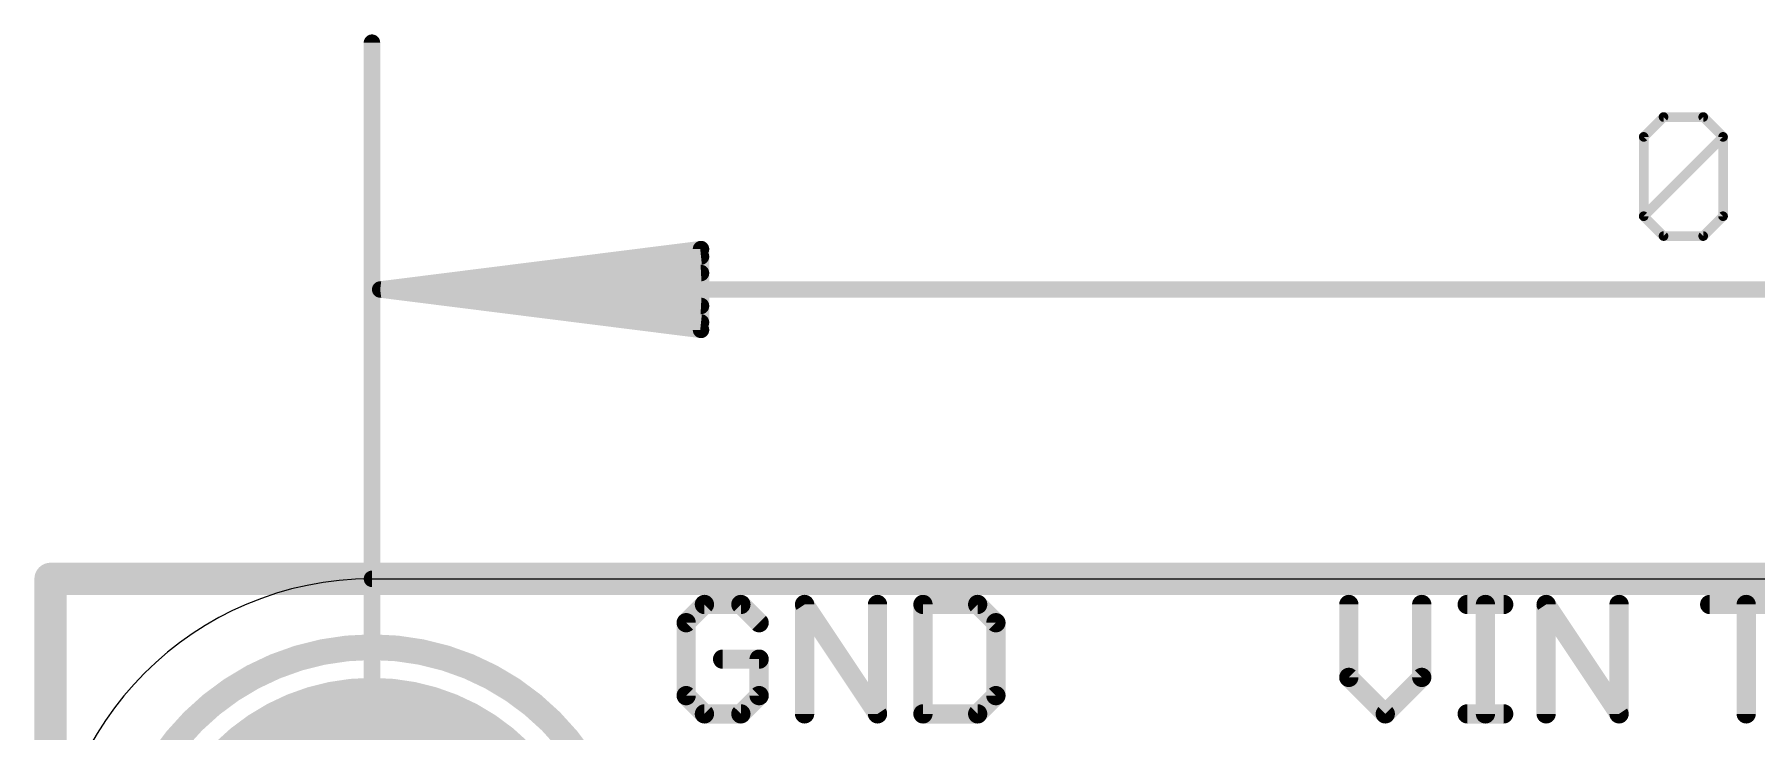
# Model space of a CAD drawing. Extents: x -5.3 to 35, y -5.3 to 31.
# Drawn here: x -0.13 to 13.48, y 24.19 to 29.7 of the extents above; entities that cross this region are included whole.
import ezdxf

# ---------------------------------------------------------------- set-up
doc = ezdxf.new("R2010")
doc.units = 0
for name, color, linetype in [('1', 12, 'CONTINUOUS'), ('16', 132, 'CONTINUOUS'), ('17', 110, 'CONTINUOUS'), ('20', 53, 'CONTINUOUS'), ('21', 40, 'CONTINUOUS'), ('47', 253, 'CONTINUOUS')]:
    doc.layers.add(name, color=color, linetype=linetype)

# ---------------------------------------------------------------- blocks, each defined once
blk = doc.blocks.new('ROUNDP')
at = {"const_width": 0.5}
blk.add_lwpolyline([(0, -0.25, 1), (0, 0.25, 1), (0, -0.25)], format="xyb", dxfattribs=at)

msp = doc.modelspace()

# ---------------------------------------------------------------- linework, layer by layer
at = {"layer": '1', "const_width": 0.254}
for points in [[(0, 0), (0, 25.4)], [(0, 25.4), (27.94, 25.4)]]:
    msp.add_lwpolyline(points, dxfattribs=at)
at = {"layer": '1', "const_width": 0.127}
for points in [[(0.0635, 25.4, 1), (-0.0635, 25.4)], [(0, 25.4635, 1), (0, 25.3365)]]:
    msp.add_lwpolyline(points, format="xyb", dxfattribs=at)
at = {"layer": '16', "const_width": 0.254}
for points in [[(0, 0), (0, 25.4)], [(0, 25.4), (27.94, 25.4)]]:
    msp.add_lwpolyline(points, dxfattribs=at)
at = {"layer": '16', "const_width": 0.127}
for points in [[(0.0635, 25.4, 1), (-0.0635, 25.4)], [(0, 25.4635, 1), (0, 25.3365)]]:
    msp.add_lwpolyline(points, format="xyb", dxfattribs=at)
at = {"layer": '20'}
msp.add_line((2.54, 25.4), (25.4, 25.4), dxfattribs=at)
msp.add_arc((2.54, 22.86), 2.54, 90, 180, dxfattribs=at)
at = {"layer": '21', "const_width": 0.1524}
for points in [[(5.167, 25.1975), (5.0229, 25.0535)], [(5.4551, 25.1975), (5.167, 25.1975)], [(5.5991, 25.0535), (5.4551, 25.1975)], [(5.9584, 24.3332), (5.9584, 25.1975)], [(5.9584, 25.1975), (6.5347, 24.3332)], [(6.5347, 24.3332), (6.5347, 25.1975)], [(6.894, 25.1975), (6.894, 24.3332)], [(7.3261, 25.1975), (6.894, 25.1975)], [(7.4702, 25.0535), (7.3261, 25.1975)], [(10.2588, 25.1975), (10.2588, 24.6213)], [(10.8351, 24.6213), (10.8351, 25.1975)], [(11.1944, 25.1975), (11.4825, 25.1975)], [(11.3384, 24.3332), (11.3384, 25.1975)], [(11.818, 24.3332), (11.818, 25.1975)], [(11.818, 25.1975), (12.3943, 24.3332)], [(12.3943, 24.3332), (12.3943, 25.1975)], [(13.1107, 25.1975), (13.6869, 25.1975)], [(13.3988, 24.3332), (13.3988, 25.1975)], [(5.0229, 25.0535), (5.0229, 24.4773)], [(7.4702, 24.4773), (7.4702, 25.0535)], [(5.5991, 24.7654), (5.311, 24.7654)], [(5.5991, 24.4773), (5.5991, 24.7654)], [(10.2588, 24.6213), (10.547, 24.3332)], [(10.547, 24.3332), (10.8351, 24.6213)], [(5.0229, 24.4773), (5.167, 24.3332)], [(5.4551, 24.3332), (5.5991, 24.4773)], [(7.3261, 24.3332), (7.4702, 24.4773)], [(5.167, 24.3332), (5.4551, 24.3332)], [(6.894, 24.3332), (7.3261, 24.3332)], [(11.1944, 24.3332), (11.4825, 24.3332)]]:
    msp.add_lwpolyline(points, dxfattribs=at)
at = {"layer": '21'}
for points, const_width in [([(5.167, 25.2356, 1), (5.167, 25.1594)], 0.0762), ([(5.1939, 25.1706, 1), (5.14, 25.2245)], 0.0762), ([(5.482, 25.2245, 1), (5.4281, 25.1706)], 0.0762), ([(5.4551, 25.1594, 1), (5.4551, 25.2356)], 0.0762), ([(5.9901, 25.2187, 1), (5.9267, 25.1764)], 0.0762), ([(5.9965, 25.1975, 1), (5.9203, 25.1975)], 0.0762), ([(6.5728, 25.1975, 1), (6.4966, 25.1975)], 0.0762), ([(6.9321, 25.1975, 1), (6.8559, 25.1975)], 0.0762), ([(6.894, 25.2356, 1), (6.894, 25.1594)], 0.0762), ([(7.3531, 25.2245, 1), (7.2992, 25.1706)], 0.0762), ([(7.3261, 25.1594, 1), (7.3261, 25.2356)], 0.0762), ([(10.2969, 25.1975, 1), (10.2207, 25.1975)], 0.0762), ([(10.8732, 25.1975, 1), (10.797, 25.1975)], 0.0762), ([(11.1944, 25.2356, 1), (11.1944, 25.1594)], 0.0762), ([(11.3765, 25.1975, 1), (11.3003, 25.1975)], 0.0762), ([(11.4825, 25.1594, 1), (11.4825, 25.2356)], 0.0762), ([(11.8497, 25.2187, 1), (11.7863, 25.1764)], 0.0762), ([(11.8561, 25.1975, 1), (11.7799, 25.1975)], 0.0762), ([(12.4324, 25.1975, 1), (12.3562, 25.1975)], 0.0762), ([(13.1107, 25.2356, 1), (13.1107, 25.1594)], 0.0762), ([(13.4369, 25.1975, 1), (13.3607, 25.1975)], 0.0762), ([(5.061, 25.0535, 1), (4.9848, 25.0535)], 0.0762), ([(4.996, 25.0804, 1), (5.0499, 25.0265)], 0.0762), ([(5.5722, 25.0265, 1), (5.6261, 25.0804)], 0.0762), ([(7.5083, 25.0535, 1), (7.4321, 25.0535)], 0.0762), ([(7.4432, 25.0265, 1), (7.4971, 25.0804)], 0.0762), ([(2.54, 20.86, 1), (2.54, 24.86, 1), (2.54, 20.86)], 0.2032), ([(5.311, 24.8035, 1), (5.311, 24.7273)], 0.0762), ([(5.6372, 24.7654, 1), (5.561, 24.7654)], 0.0762), ([(5.5991, 24.7273, 1), (5.5991, 24.8035)], 0.0762), ([(10.2858, 24.6483, 1), (10.2319, 24.5944)], 0.0762), ([(10.2207, 24.6213, 1), (10.2969, 24.6213)], 0.0762), ([(10.797, 24.6213, 1), (10.8732, 24.6213)], 0.0762), ([(10.862, 24.5944, 1), (10.8081, 24.6483)], 0.0762), ([(5.0499, 24.5042, 1), (4.996, 24.4503)], 0.0762), ([(4.9848, 24.4773, 1), (5.061, 24.4773)], 0.0762), ([(5.561, 24.4773, 1), (5.6372, 24.4773)], 0.0762), ([(5.6261, 24.4503, 1), (5.5722, 24.5042)], 0.0762), ([(7.4321, 24.4773, 1), (7.5083, 24.4773)], 0.0762), ([(7.4971, 24.4503, 1), (7.4432, 24.5042)], 0.0762), ([(5.167, 24.3713, 1), (5.167, 24.2951)], 0.0762), ([(5.14, 24.3063, 1), (5.1939, 24.3601)], 0.0762), ([(5.4281, 24.3601, 1), (5.482, 24.3063)], 0.0762), ([(5.4551, 24.2951, 1), (5.4551, 24.3713)], 0.0762), ([(5.9203, 24.3332, 1), (5.9965, 24.3332)], 0.0762), ([(6.4966, 24.3332, 1), (6.5728, 24.3332)], 0.0762), ([(6.503, 24.3121, 1), (6.5664, 24.3543)], 0.0762), ([(6.894, 24.3713, 1), (6.894, 24.2951)], 0.0762), ([(6.8559, 24.3332, 1), (6.9321, 24.3332)], 0.0762), ([(7.2992, 24.3601, 1), (7.3531, 24.3063)], 0.0762), ([(7.3261, 24.2951, 1), (7.3261, 24.3713)], 0.0762), ([(10.52, 24.3601, 1), (10.5739, 24.3063)], 0.0762), ([(10.52, 24.3063, 1), (10.5739, 24.3601)], 0.0762), ([(11.1944, 24.3713, 1), (11.1944, 24.2951)], 0.0762), ([(11.3003, 24.3332, 1), (11.3765, 24.3332)], 0.0762), ([(11.4825, 24.2951, 1), (11.4825, 24.3713)], 0.0762), ([(11.7799, 24.3332, 1), (11.8561, 24.3332)], 0.0762), ([(12.3562, 24.3332, 1), (12.4324, 24.3332)], 0.0762), ([(12.3626, 24.3121, 1), (12.426, 24.3543)], 0.0762), ([(13.3607, 24.3332, 1), (13.4369, 24.3332)], 0.0762)]:
    msp.add_lwpolyline(points, format="xyb", dxfattribs=dict(at, const_width=const_width))
at = {"layer": '47'}
for points, const_width in [([(2.54, 2.54), (2.54, 29.636)], 0.13), ([(12.5889, 28.8919), (12.7457, 29.0487)], 0.0762), ([(12.7457, 29.0487), (13.0592, 29.0487)], 0.0762), ([(13.0592, 29.0487), (13.216, 28.8919)], 0.0762), ([(12.5889, 28.2649), (12.5889, 28.8919)], 0.0762), ([(12.5889, 28.2649), (13.216, 28.8919)], 0.0762), ([(13.216, 28.8919), (13.216, 28.2649)], 0.0762), ([(12.7457, 28.1081), (12.5889, 28.2649)], 0.0762), ([(13.216, 28.2649), (13.0592, 28.1081)], 0.0762), ([(2.605, 27.686), (5.14, 28.0052)], 0.13), ([(5.14, 28.0052), (5.14, 27.3668)], 0.13), ([(13.0592, 28.1081), (12.7457, 28.1081)], 0.0762), ([(2.605, 27.686), (5.14, 27.946)], 0.13), ([(2.605, 27.686), (5.14, 27.816)], 0.13), ([(2.605, 27.686), (25.335, 27.686)], 0.13), ([(5.14, 27.3668), (2.605, 27.686)], 0.13), ([(5.14, 27.556), (2.605, 27.686)], 0.13), ([(5.14, 27.426), (2.605, 27.686)], 0.13), ([(2.54, 25.4), (31.922, 25.4)], 0.13)]:
    msp.add_lwpolyline(points, dxfattribs=dict(at, const_width=const_width))
for points, const_width in [([(2.5725, 29.636, 1), (2.5075, 29.636)], 0.065), ([(12.7457, 29.0678, 1), (12.7457, 29.0297)], 0.0381), ([(12.7591, 29.0352, 1), (12.7322, 29.0622)], 0.0381), ([(13.0727, 29.0622, 1), (13.0457, 29.0352)], 0.0381), ([(13.0592, 29.0297, 1), (13.0592, 29.0678)], 0.0381), ([(12.6079, 28.8919, 1), (12.5698, 28.8919)], 0.0381), ([(12.5754, 28.9054, 1), (12.6024, 28.8785)], 0.0381), ([(13.235, 28.8919, 1), (13.1969, 28.8919)], 0.0381), ([(13.2294, 28.8785, 1), (13.2025, 28.9054)], 0.0381), ([(13.2025, 28.8785, 1), (13.2294, 28.9054)], 0.0381), ([(12.6024, 28.2783, 1), (12.5754, 28.2514)], 0.0381), ([(12.5754, 28.2783, 1), (12.6024, 28.2514)], 0.0381), ([(12.5698, 28.2649, 1), (12.6079, 28.2649)], 0.0381), ([(13.1969, 28.2649, 1), (13.235, 28.2649)], 0.0381), ([(13.2294, 28.2514, 1), (13.2025, 28.2783)], 0.0381), ([(5.1725, 28.0052, 1), (5.1075, 28.0052)], 0.065), ([(5.1441, 27.973, 1), (5.1359, 28.0375)], 0.065), ([(12.7457, 28.1272, 1), (12.7457, 28.0891)], 0.0381), ([(12.7322, 28.0946, 1), (12.7591, 28.1216)], 0.0381), ([(13.0457, 28.1216, 1), (13.0727, 28.0946)], 0.0381), ([(13.0592, 28.0891, 1), (13.0592, 28.1272)], 0.0381), ([(5.1433, 27.9137, 1), (5.1367, 27.9783)], 0.065), ([(5.1417, 27.7835, 1), (5.1383, 27.8485)], 0.065), ([(2.605, 27.7185, 1), (2.605, 27.6535)], 0.065), ([(2.6091, 27.7182, 1), (2.6009, 27.6538)], 0.065), ([(2.6033, 27.7185, 1), (2.6067, 27.6535)], 0.065), ([(2.6067, 27.7185, 1), (2.6033, 27.6535)], 0.065), ([(2.6083, 27.7183, 1), (2.6017, 27.6537)], 0.065), ([(2.6017, 27.7183, 1), (2.6083, 27.6537)], 0.065), ([(2.6009, 27.7182, 1), (2.6091, 27.6538)], 0.065), ([(5.1367, 27.3937, 1), (5.1433, 27.4583)], 0.065), ([(5.1383, 27.5235, 1), (5.1417, 27.5885)], 0.065), ([(5.1075, 27.3668, 1), (5.1725, 27.3668)], 0.065), ([(5.1359, 27.3345, 1), (5.1441, 27.399)], 0.065), ([(2.54, 25.4325, 1), (2.54, 25.3675)], 0.065)]:
    msp.add_lwpolyline(points, format="xyb", dxfattribs=dict(at, const_width=const_width))

# ---------------------------------------------------------------- block references
at = {"layer": '17', "xscale": 3.516, "yscale": 3.516, "rotation": 180}
msp.add_blockref('ROUNDP', (2.54, 22.86), dxfattribs=at)
msp.add_blockref('ROUNDP', (2.54, 22.86), dxfattribs=at)

doc.saveas('drawing.dxf')
